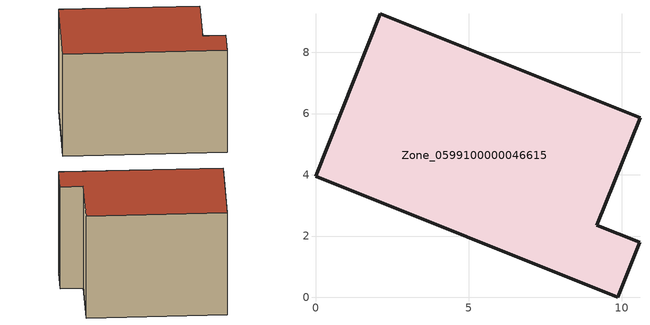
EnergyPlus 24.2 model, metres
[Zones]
Zone_0599100000046615
 floor ground (C_G): 0,3.96 2.12,9.26 10.6,5.86 9.19,2.35 10.59,1.8 9.87,0 z0.4
 wall outside (C_F): 2.12,9.26 0,3.96 9.87,0 10.59,1.8 9.19,2.35 10.6,5.86 2.12,9.26 z0.4:8.05
 roof outside (C_R): 0,3.96 9.87,0 10.59,1.8 9.19,2.35 10.6,5.86 2.12,9.26 z8.05
[BUILDING]
Pand.0599100000046615: North Axis=0; Terrain=City; Loads Convergence Tolerance Value=0.04; Temperature Convergence Tolerance Value=0.4; Solar Distribution=FullExterior; Maximum Number of Warmup Days=25; Minimum Number of Warmup Days=1
[Site:Location]
Rotterdam.The.Hague.AP_ZH_NLD Design_Conditions: Latitude=51.96; Longitude=4.45; Time Zone=1; Elevation=-4.5
[SITE:GROUNDTEMPERATURE:BUILDINGSURFACE]
18, 18, 18, 18, 18, 18, 18, 18, 18, 18, 18, 18
[MATERIAL] Thermal Absorptance=0.9; Solar Absorptance=0.7; Visible Absorptance=0.7
Name | Roughness | Thickness | Conductivity | Density | Specific Heat
G.TC.1975-1991 | MediumSmooth | 0.15 | 0.288461 | 540 | 1210
F.TC.1975-1991 | Rough | 0.3 | 0.230769 | 1920 | 840
R.TC.1975-1991 | MediumRough | 0.2 | 0.153846 | 1500 | 1000
[CONSTRUCTION]
C_G: G.TC.1975-1991
C_F: F.TC.1975-1991
C_R: R.TC.1975-1991
[ZONE]
Zone_0599100000046615: Type=1; Multiplier=1; Ceiling Height=Autocalculate; Volume=Autocalculate; Floor Area=autocalculate; Part of Total Floor Area=Yes
[ZONEINFILTRATION:DESIGNFLOWRATE]
Infil_Zone_0599100000046615: Zone or ZoneList or Space or SpaceList=Zone_0599100000046615; Schedule=AlwaysOn; Design Flow Rate Calculation Method=Flow/Area; Flow Rate per Floor Area=0.003; Constant Term Coefficient=1; Temperature Term Coefficient=0; Velocity Term Coefficient=0; Velocity Squared Term Coefficient=0
[HVACTEMPLATE:ZONE:IDEALLOADSAIRSYSTEM]
Zone_0599100000046615: Maximum Heating Supply Air Temperature=50; Minimum Cooling Supply Air Temperature=13; Maximum Heating Supply Air Humidity Ratio=0.0156; Minimum Cooling Supply Air Humidity Ratio=0.0077; Heating Limit=NoLimit; Cooling Limit=NoLimit; Dehumidification Control Type=ConstantSensibleHeatRatio; Cooling Sensible Heat Ratio=0.7; Dehumidification Setpoint=60; Humidification Control Type=None; Humidification Setpoint=30; Outdoor Air Method=None; Outdoor Air Flow Rate per Person=0.00944; Outdoor Air Flow Rate per Zone Floor Area=0; Outdoor Air Flow Rate per Zone=0; Demand Controlled Ventilation Type=None; Outdoor Air Economizer Type=NoEconomizer; Heat Recovery Type=None; Sensible Heat Recovery Effectiveness=0.7; Latent Heat Recovery Effectiveness=0.65
[ZONECONTROL:THERMOSTAT]
ThermostatControl_Zone_0599100000046615: Zone or ZoneList=Zone_0599100000046615; Control Type Schedule=DualSetpointControlType; Control 1=Thermostat_Zone_0599100000046615; Temperature Difference Between Cutout And Setpoint=0
[THERMOSTATSETPOINT:DUALSETPOINT]
Thermostat_Zone_0599100000046615: Heating Setpoint Temperature Schedule=HeatingSetpoint_Zone_0599100000046615; Cooling Setpoint Temperature Schedule=CoolingSetpoint_Zone_0599100000046615
[SCHEDULE:COMPACT]
HeatingSetpoint_Zone_0599100000046615: Through: 12/31, For: AllDays, Until: 24:00, 21
CoolingSetpoint_Zone_0599100000046615: Through: 12/31, For: AllDays, Until: 24:00, 24
DualSetpointControlType: Through: 12/31, For: AllDays, Until: 24:00, 4
AlwaysOn: Through: 12/31, For: AllDays, Until: 24:00, 1
